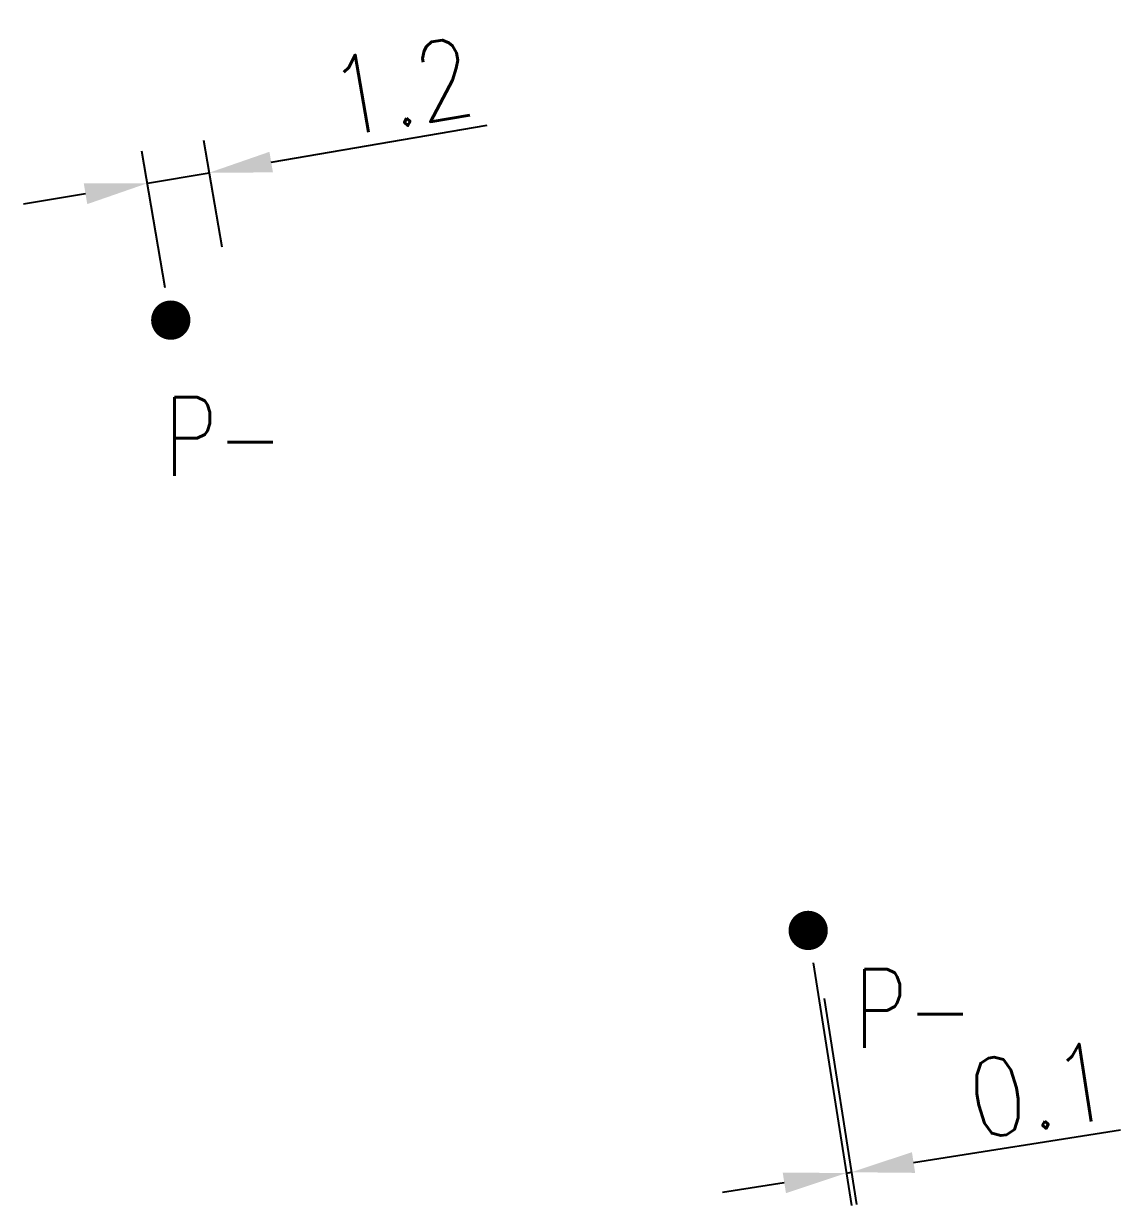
# Model space of a CAD drawing. Header units: millimetres. Extents: x 151068 to 151963, y 128015 to 128793.
# Drawn here: x 151770.61 to 151791.59, y 128019.41 to 128042 of the extents above; entities that cross this region are included whole.
import ezdxf
from ezdxf.enums import TextEntityAlignment as Align

# ---------------------------------------------------------------- set-up
doc = ezdxf.new("R2010")
doc.units = ezdxf.units.MM
doc.layers.get('0').update_dxf_attribs({"linetype": 'CONTINUOUS'})
doc.layers.get('Defpoints').update_dxf_attribs({"linetype": 'CONTINUOUS'})
doc.layers.add('P_300', color=7, linetype='CONTINUOUS')
doc.styles.get("Standard").update_dxf_attribs({"font": 'romans.shx', "width": 0.85})
doc.dimstyles.get("Standard").update_dxf_attribs({"dimtxt": 1.5, "dimasz": 1.2, "dimexe": 0.625, "dimexo": 0.625, "dimgap": 0.25, "dimtad": 1, "dimdec": 1, "dimzin": 0, "dimdsep": 46, "dimtxsty": 'Standard', "dimcen": -0.5, "dimadec": 0, "dimazin": 0, "dimtfac": 1, "dimtdec": 1, "dimtmove": 0, "dimatfit": 3, "dimfxl": 0, "dimtolj": 1, "dimtzin": 0, "dimarcsym": 0})

# ---------------------------------------------------------------- blocks, each defined once
blk = doc.blocks.new('*D7')
at = {"layer": 'Defpoints', "color": 0, "linetype": 'Continuous', "transparency": 16777216}
for p in [(151774.154, 128039.149), (151774.503, 128037.106), (151773.418, 128036.33)]:
    blk.add_point(p, dxfattribs=at)
at = {"layer": 'P_300', "color": 0, "linetype": 'Continuous', "lineweight": -2, "transparency": 16777216}
for p, q in [((151775.337, 128039.351), (151779.467, 128040.055)), ((151774.398, 128037.722), (151774.049, 128039.765)), ((151773.313, 128036.946), (151772.866, 128039.563)), ((151772.971, 128038.947), (151774.154, 128039.149)), ((151771.789, 128038.746), (151770.606, 128038.544))]:
    blk.add_line(p, q, dxfattribs=at)
at = {"layer": 'P_300', "color": 0, "linetype": 'Continuous', "transparency": 16777216}
for points in [[(151775.304, 128039.548), (151775.371, 128039.154), (151774.154, 128039.149)], [(151771.755, 128038.943), (151771.822, 128038.548), (151772.971, 128038.947)]]:
    blk.add_solid(points, dxfattribs=at)
at = {"layer": 'P_300', "color": 0, "linetype": 'Continuous', "transparency": 16777216, "insert": (151777.825, 128040.789), "char_height": 1.5, "attachment_point": 5, "rotation": 9.677}
blk.add_mtext('\\A1;1.2', dxfattribs=at)
blk = doc.blocks.new('P_300_02')
at = {"color": 0, "linetype": 'Continuous', "const_width": 0.375}
blk.add_lwpolyline([(-0.188, 0, 1), (0.188, 0, 1)], format="xyb", close=True, dxfattribs=at)
at = {"color": 0, "linetype": 'Continuous', "width": 0.75}
blk.add_attdef('NUM', text='', height=2, dxfattribs=at).set_placement((2.435, 2.172), align=Align.MIDDLE)
at = {"color": 0, "linetype": 'Continuous', "width": 0.75, "flags": 3}
for tag, p in [('DEF_LEG', (0, -5)), ('DEF_COUP', (0, -7.5)), ('DEF_TYPE', (0, -10))]:
    blk.add_attdef(tag, text='', height=1.2, dxfattribs=at).set_placement(p, align=Align.MIDDLE)
blk = doc.blocks.new('*D8')
at = {"layer": 'Defpoints', "color": 0, "linetype": 'Continuous', "transparency": 16777216}
for p in [(151785.602, 128024.662), (151785.811, 128023.978), (151786.43, 128020.039)]:
    blk.add_point(p, dxfattribs=at)
at = {"layer": 'P_300', "color": 0, "linetype": 'Continuous', "lineweight": -2, "transparency": 16777216}
for p, q in [((151785.699, 128024.045), (151786.429, 128019.406)), ((151785.908, 128023.36), (151786.527, 128019.421)), ((151787.616, 128020.225), (151791.574, 128020.847)), ((151786.332, 128020.023), (151786.43, 128020.039)), ((151785.146, 128019.837), (151783.961, 128019.65))]:
    blk.add_line(p, q, dxfattribs=at)
at = {"layer": 'P_300', "color": 0, "linetype": 'Continuous', "transparency": 16777216}
for points in [[(151787.585, 128020.423), (151787.647, 128020.027), (151786.43, 128020.039)], [(151785.115, 128020.034), (151785.177, 128019.639), (151786.332, 128020.023)]]:
    blk.add_solid(points, dxfattribs=at)
at = {"layer": 'P_300', "color": 0, "linetype": 'Continuous', "transparency": 16777216, "insert": (151790.032, 128021.617), "char_height": 1.5, "attachment_point": 5, "rotation": 8.9352}
blk.add_mtext('\\A1;0.1', dxfattribs=at)

msp = doc.modelspace()

# ---------------------------------------------------------------- block references
at = {"layer": 'P_300'}
ref = msp.add_blockref('P_300_02', (151773.418, 128036.33), dxfattribs=at)
ref.add_attrib('NUM', 'P-', dxfattribs={"layer": '0', "color": 0, "linetype": 'Continuous', "height": 1.5, "width": 0.75}).set_placement((151774.431, 128034.106), align=Align.MIDDLE)
ref = msp.add_blockref('P_300_02', (151785.602, 128024.662), dxfattribs=at)
ref.add_attrib('NUM', 'P-', dxfattribs={"layer": '0', "color": 0, "linetype": 'Continuous', "height": 1.5, "width": 0.75}).set_placement((151787.618, 128023.17), align=Align.MIDDLE)

# ---------------------------------------------------------------- dimensions: what is measured, and where the dimension line sits
at = {"layer": 'P_300', "linetype": 'Continuous'}
for base, p1, p2, angle, picture, middle in [((151774.154, 128039.149), (151773.418, 128036.33), (151774.503, 128037.106), 189.677, '*D7', (151777.994, 128039.804)), ((151786.43, 128020.039), (151785.602, 128024.662), (151785.811, 128023.978), 188.9352, '*D8', (151790.188, 128020.629))]:
    dim = msp.add_linear_dim(base=base, p1=p1, p2=p2, angle=angle, dimstyle='Standard', dxfattribs=at)
    dim.commit()
    dim.dimension.update_dxf_attribs({"geometry": picture, "text_midpoint": middle, "dimtype": 160})

doc.saveas('drawing.dxf')
